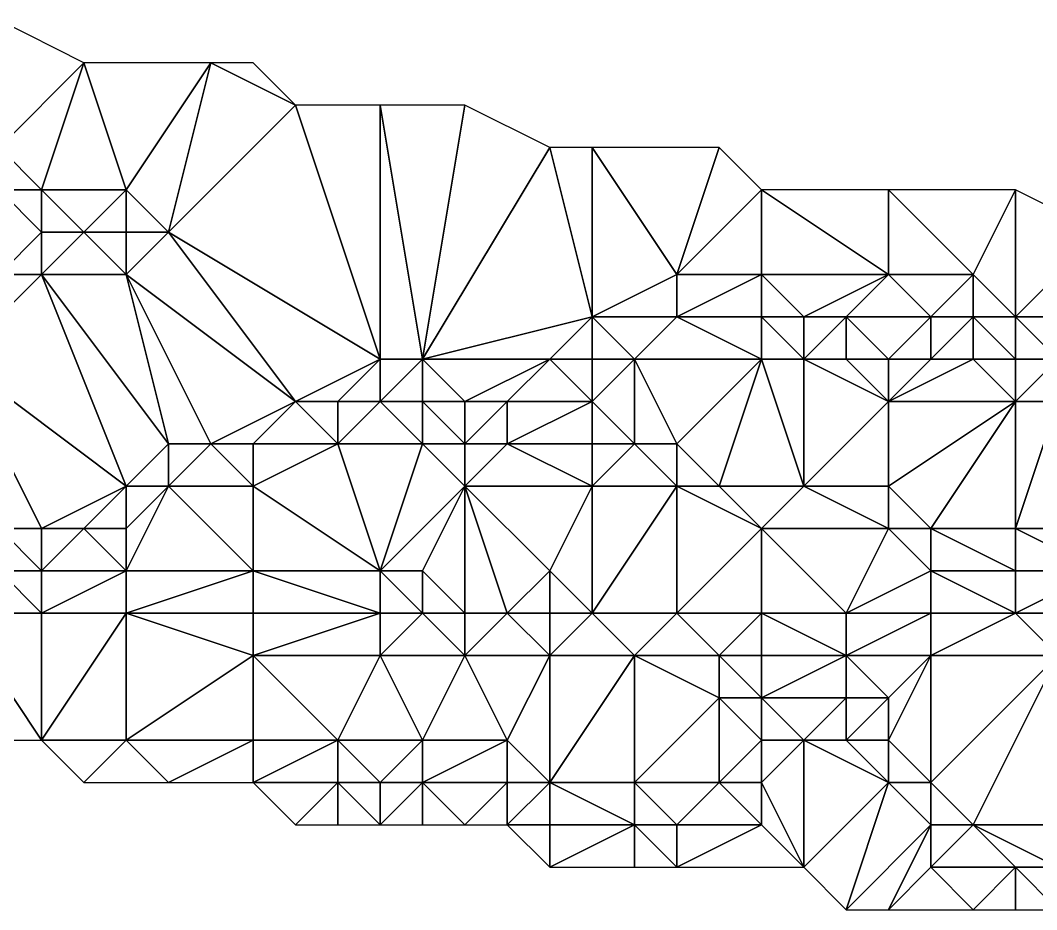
# Model space of a CAD drawing. Extents: x 2717.4 to 2787.5, y 1162.3 to 1174.9.
# Drawn here: x 2737.34 to 2745.5, y 1163.65 to 1170.79 of the extents above; entities that cross this region are included whole.
import ezdxf

# ---------------------------------------------------------------- set-up
doc = ezdxf.new("R2010")
doc.units = 0

msp = doc.modelspace()

# ---------------------------------------------------------------- linework, layer by layer
for points in [[(2737.17, 1170.79, 595.091), (2737.17, 1169.77, 595.069), (2737.85, 1170.45, 595.088)], [(2737.85, 1170.45, 595.088), (2737.17, 1169.77, 595.069), (2737.51, 1169.43, 595.103)], [(2737.51, 1169.43, 595.103), (2738.19, 1169.43, 595.106), (2737.85, 1170.45, 595.088)], [(2737.85, 1170.45, 595.088), (2738.19, 1169.43, 595.106), (2738.87, 1170.45, 595.117)], [(2738.87, 1170.45, 595.117), (2738.19, 1169.43, 595.106), (2738.53, 1169.09, 595.113)], [(2738.53, 1169.09, 595.113), (2739.55, 1170.11, 595.131), (2738.87, 1170.45, 595.117)], [(2738.87, 1170.45, 595.117), (2739.55, 1170.11, 595.131), (2739.21, 1170.45, 595.124)], [(2740.23, 1168.07, 595.121), (2739.55, 1170.11, 595.131), (2738.53, 1169.09, 595.113)], [(2740.23, 1170.11, 595.148), (2739.55, 1170.11, 595.131), (2740.23, 1168.07, 595.121)], [(2740.23, 1170.11, 595.148), (2740.23, 1168.07, 595.121), (2740.57, 1168.07, 595.122)], [(2740.23, 1170.11, 595.148), (2740.57, 1168.07, 595.122), (2740.91, 1170.11, 595.197)], [(2740.91, 1170.11, 595.197), (2740.57, 1168.07, 595.122), (2741.59, 1169.77, 595.206)], [(2737.51, 1169.43, 595.103), (2737.17, 1169.77, 595.069), (2737.17, 1169.43, 594.765)], [(2741.59, 1169.77, 595.206), (2740.57, 1168.07, 595.122), (2741.93, 1168.41, 595.114)], [(2741.93, 1169.77, 595.192), (2741.59, 1169.77, 595.206), (2741.93, 1168.41, 595.114)], [(2741.93, 1169.77, 595.192), (2742.61, 1168.75, 595.223), (2742.95, 1169.77, 595.246)], [(2741.93, 1168.41, 595.114), (2742.61, 1168.75, 595.223), (2741.93, 1169.77, 595.192)], [(2742.95, 1169.77, 595.246), (2742.61, 1168.75, 595.223), (2743.29, 1169.43, 595.255)], [(2737.51, 1169.43, 595.103), (2737.17, 1169.43, 594.765), (2737.51, 1169.09, 594.765)], [(2737.17, 1169.43, 594.765), (2737.17, 1168.75, 594.76), (2737.51, 1169.09, 594.765)], [(2737.85, 1169.09, 595.128), (2738.19, 1169.43, 595.106), (2737.51, 1169.43, 595.103)], [(2737.85, 1169.09, 595.128), (2737.51, 1169.43, 595.103), (2737.51, 1169.09, 594.765)], [(2738.19, 1169.09, 594.784), (2738.19, 1169.43, 595.106), (2737.85, 1169.09, 595.128)], [(2738.53, 1169.09, 595.113), (2738.19, 1169.43, 595.106), (2738.19, 1169.09, 594.784)], [(2743.29, 1169.43, 595.255), (2742.61, 1168.75, 595.223), (2743.29, 1168.75, 595.25)], [(2743.29, 1169.43, 595.255), (2743.29, 1168.75, 595.25), (2744.31, 1168.75, 595.285)], [(2743.29, 1169.43, 595.255), (2744.31, 1168.75, 595.285), (2744.31, 1169.43, 595.286)], [(2744.31, 1169.43, 595.286), (2744.31, 1168.75, 595.285), (2744.99, 1168.75, 595.312)], [(2744.31, 1169.43, 595.286), (2744.99, 1168.75, 595.312), (2745.33, 1169.43, 595.329)], [(2745.33, 1169.43, 595.329), (2744.99, 1168.75, 595.312), (2745.33, 1168.41, 595.349)], [(2745.33, 1169.43, 595.329), (2745.33, 1168.41, 595.349), (2746.01, 1169.09, 595.338)], [(2737.51, 1169.09, 594.765), (2737.17, 1168.75, 594.76), (2737.51, 1168.75, 595.099)], [(2737.85, 1169.09, 595.128), (2737.51, 1168.75, 595.099), (2738.19, 1168.75, 595.11)], [(2737.51, 1169.09, 594.765), (2737.51, 1168.75, 595.099), (2737.85, 1169.09, 595.128)], [(2737.85, 1169.09, 595.128), (2738.19, 1168.75, 595.11), (2738.19, 1169.09, 594.784)], [(2738.19, 1169.09, 594.784), (2738.19, 1168.75, 595.11), (2738.53, 1169.09, 595.113)], [(2738.19, 1168.75, 595.11), (2739.55, 1167.73, 595.107), (2738.53, 1169.09, 595.113)], [(2738.53, 1169.09, 595.113), (2739.55, 1167.73, 595.107), (2740.23, 1168.07, 595.121)], [(2745.33, 1168.41, 595.349), (2745.67, 1168.41, 594.887), (2746.01, 1169.09, 595.338)], [(2736.83, 1168.07, 595.058), (2738.19, 1167.05, 595.058), (2737.51, 1168.75, 595.099)], [(2737.51, 1168.75, 595.099), (2737.17, 1168.75, 594.76), (2736.83, 1168.07, 595.058)], [(2738.19, 1167.05, 595.058), (2738.53, 1167.39, 595.087), (2737.51, 1168.75, 595.099)], [(2737.51, 1168.75, 595.099), (2738.53, 1167.39, 595.087), (2738.19, 1168.75, 595.11)], [(2738.53, 1167.39, 595.087), (2738.87, 1167.39, 595.102), (2738.19, 1168.75, 595.11)], [(2738.19, 1168.75, 595.11), (2738.87, 1167.39, 595.102), (2739.55, 1167.73, 595.107)], [(2742.61, 1168.41, 595.128), (2742.61, 1168.75, 595.223), (2741.93, 1168.41, 595.114)], [(2743.29, 1168.75, 595.25), (2742.61, 1168.75, 595.223), (2742.61, 1168.41, 595.128)], [(2743.29, 1168.75, 595.25), (2742.61, 1168.41, 595.128), (2743.29, 1168.41, 595.121)], [(2743.63, 1168.41, 595.283), (2743.29, 1168.75, 595.25), (2743.29, 1168.41, 595.121)], [(2744.31, 1168.75, 595.285), (2743.29, 1168.75, 595.25), (2743.63, 1168.41, 595.283)], [(2744.31, 1168.75, 595.285), (2743.63, 1168.41, 595.283), (2743.97, 1168.41, 594.856)], [(2744.31, 1168.75, 595.285), (2743.97, 1168.41, 594.856), (2744.65, 1168.41, 594.852)], [(2744.99, 1168.75, 595.312), (2744.31, 1168.75, 595.285), (2744.65, 1168.41, 594.852)], [(2744.99, 1168.75, 595.312), (2744.65, 1168.41, 594.852), (2744.99, 1168.41, 594.85)], [(2745.33, 1168.41, 595.349), (2744.99, 1168.75, 595.312), (2744.99, 1168.41, 594.85)], [(2740.57, 1168.07, 595.122), (2741.59, 1168.07, 595.123), (2741.93, 1168.41, 595.114)], [(2741.59, 1168.07, 595.123), (2741.93, 1168.07, 596.704), (2741.93, 1168.41, 595.114)], [(2741.93, 1168.41, 595.114), (2741.93, 1168.07, 596.704), (2742.27, 1168.07, 596.712)], [(2742.27, 1168.07, 596.712), (2742.61, 1168.41, 595.128), (2741.93, 1168.41, 595.114)], [(2743.29, 1168.07, 596.737), (2742.61, 1168.41, 595.128), (2742.27, 1168.07, 596.712)], [(2743.29, 1168.41, 595.121), (2742.61, 1168.41, 595.128), (2743.29, 1168.07, 596.737)], [(2743.29, 1168.41, 595.121), (2743.29, 1168.07, 596.737), (2743.63, 1168.07, 596.745)], [(2743.63, 1168.07, 596.745), (2743.63, 1168.41, 595.283), (2743.29, 1168.41, 595.121)], [(2743.97, 1168.41, 594.856), (2743.63, 1168.41, 595.283), (2743.63, 1168.07, 596.745)], [(2743.97, 1168.07, 594.854), (2743.97, 1168.41, 594.856), (2743.63, 1168.07, 596.745)], [(2743.97, 1168.41, 594.856), (2744.31, 1168.07, 594.851), (2744.65, 1168.41, 594.852)], [(2743.97, 1168.07, 594.854), (2744.31, 1168.07, 594.851), (2743.97, 1168.41, 594.856)], [(2744.65, 1168.41, 594.852), (2744.31, 1168.07, 594.851), (2744.65, 1168.07, 595.004)], [(2744.99, 1168.41, 594.85), (2744.65, 1168.07, 595.004), (2744.99, 1168.07, 596.778)], [(2744.99, 1168.41, 594.85), (2744.65, 1168.41, 594.852), (2744.65, 1168.07, 595.004)], [(2744.99, 1168.07, 596.778), (2745.33, 1168.07, 594.861), (2744.99, 1168.41, 594.85)], [(2745.33, 1168.07, 594.861), (2745.33, 1168.41, 595.349), (2744.99, 1168.41, 594.85)], [(2745.67, 1168.07, 594.866), (2745.33, 1168.41, 595.349), (2745.33, 1168.07, 594.861)], [(2745.67, 1168.07, 594.866), (2745.67, 1168.41, 594.887), (2745.33, 1168.41, 595.349)], [(2736.83, 1168.07, 595.058), (2737.51, 1166.71, 595.064), (2738.19, 1167.05, 595.058)], [(2737.17, 1166.71, 595.048), (2737.51, 1166.71, 595.064), (2736.83, 1168.07, 595.058)], [(2739.55, 1167.73, 595.107), (2739.89, 1167.73, 595.131), (2740.23, 1168.07, 595.121)], [(2740.23, 1168.07, 595.121), (2739.89, 1167.73, 595.131), (2740.23, 1167.73, 596.665)], [(2740.57, 1168.07, 595.122), (2740.23, 1168.07, 595.121), (2740.23, 1167.73, 596.665)], [(2740.57, 1168.07, 595.122), (2740.23, 1167.73, 596.665), (2740.57, 1167.73, 596.672)], [(2740.57, 1167.73, 596.672), (2740.91, 1167.73, 596.68), (2740.57, 1168.07, 595.122)], [(2740.91, 1167.73, 596.68), (2741.59, 1168.07, 595.123), (2740.57, 1168.07, 595.122)], [(2740.91, 1167.73, 596.68), (2741.25, 1167.73, 596.689), (2741.59, 1168.07, 595.123)], [(2741.59, 1168.07, 595.123), (2741.25, 1167.73, 596.689), (2741.93, 1167.73, 596.705)], [(2741.59, 1168.07, 595.123), (2741.93, 1167.73, 596.705), (2741.93, 1168.07, 596.704)], [(2741.93, 1168.07, 596.704), (2741.93, 1167.73, 596.705), (2742.27, 1168.07, 596.712)], [(2741.93, 1167.73, 596.705), (2742.27, 1167.39, 596.715), (2742.27, 1168.07, 596.712)], [(2742.27, 1168.07, 596.712), (2742.61, 1167.39, 596.723), (2743.29, 1168.07, 596.737)], [(2742.27, 1168.07, 596.712), (2742.27, 1167.39, 596.715), (2742.61, 1167.39, 596.723)], [(2743.29, 1168.07, 596.737), (2742.61, 1167.39, 596.723), (2742.95, 1167.05, 596.737)], [(2742.95, 1167.05, 596.737), (2743.63, 1167.05, 596.749), (2743.29, 1168.07, 596.737)], [(2743.29, 1168.07, 596.737), (2743.63, 1167.05, 596.749), (2743.63, 1168.07, 596.745)], [(2743.63, 1168.07, 596.745), (2744.31, 1167.73, 596.763), (2743.97, 1168.07, 594.854)], [(2743.63, 1168.07, 596.745), (2743.63, 1167.05, 596.749), (2744.31, 1167.73, 596.763)], [(2744.31, 1167.73, 596.763), (2744.31, 1168.07, 594.851), (2743.97, 1168.07, 594.854)], [(2744.99, 1168.07, 596.778), (2744.65, 1168.07, 595.004), (2744.31, 1167.73, 596.763)], [(2744.65, 1168.07, 595.004), (2744.31, 1168.07, 594.851), (2744.31, 1167.73, 596.763)], [(2744.99, 1168.07, 596.778), (2744.31, 1167.73, 596.763), (2745.33, 1167.73, 596.787)], [(2744.99, 1168.07, 596.778), (2745.33, 1167.73, 596.787), (2745.33, 1168.07, 594.861)], [(2745.33, 1167.73, 596.787), (2745.67, 1168.07, 594.866), (2745.33, 1168.07, 594.861)], [(2745.33, 1167.73, 596.787), (2745.67, 1167.73, 596.796), (2745.67, 1168.07, 594.866)], [(2739.55, 1167.73, 595.107), (2738.87, 1167.39, 595.102), (2739.21, 1167.39, 595.294)], [(2739.55, 1167.73, 595.107), (2739.21, 1167.39, 595.294), (2739.89, 1167.39, 595.328)], [(2739.89, 1167.39, 595.328), (2739.89, 1167.73, 595.131), (2739.55, 1167.73, 595.107)], [(2740.23, 1167.73, 596.665), (2739.89, 1167.39, 595.328), (2740.57, 1167.39, 595.328)], [(2740.23, 1167.73, 596.665), (2739.89, 1167.73, 595.131), (2739.89, 1167.39, 595.328)], [(2740.57, 1167.73, 596.672), (2740.23, 1167.73, 596.665), (2740.57, 1167.39, 595.328)], [(2740.57, 1167.39, 595.328), (2740.91, 1167.39, 596.689), (2740.57, 1167.73, 596.672)], [(2740.91, 1167.39, 596.689), (2740.91, 1167.73, 596.68), (2740.57, 1167.73, 596.672)], [(2740.91, 1167.39, 596.689), (2741.25, 1167.73, 596.689), (2740.91, 1167.73, 596.68)], [(2740.91, 1167.39, 596.689), (2741.25, 1167.39, 596.695), (2741.25, 1167.73, 596.689)], [(2741.25, 1167.73, 596.689), (2741.25, 1167.39, 596.695), (2741.93, 1167.73, 596.705)], [(2741.25, 1167.39, 596.695), (2741.93, 1167.39, 596.707), (2741.93, 1167.73, 596.705)], [(2741.93, 1167.73, 596.705), (2741.93, 1167.39, 596.707), (2742.27, 1167.39, 596.715)], [(2743.63, 1167.05, 596.749), (2744.31, 1167.05, 596.765), (2744.31, 1167.73, 596.763)], [(2744.31, 1167.73, 596.763), (2744.31, 1167.05, 596.765), (2745.33, 1167.73, 596.787)], [(2745.33, 1167.73, 596.787), (2744.31, 1167.05, 596.765), (2744.65, 1166.71, 596.78)], [(2745.33, 1167.73, 596.787), (2744.65, 1166.71, 596.78), (2745.33, 1166.71, 596.791)], [(2745.33, 1166.71, 596.791), (2746.01, 1166.71, 596.808), (2745.67, 1167.73, 596.796)], [(2745.33, 1166.71, 596.791), (2745.67, 1167.73, 596.796), (2745.33, 1167.73, 596.787)], [(2738.53, 1167.05, 595.288), (2738.53, 1167.39, 595.087), (2738.19, 1167.05, 595.058)], [(2738.53, 1167.05, 595.288), (2738.87, 1167.39, 595.102), (2738.53, 1167.39, 595.087)], [(2739.21, 1167.05, 595.293), (2738.87, 1167.39, 595.102), (2738.53, 1167.05, 595.288)], [(2739.21, 1167.39, 595.294), (2738.87, 1167.39, 595.102), (2739.21, 1167.05, 595.293)], [(2739.21, 1167.05, 595.293), (2740.23, 1166.37, 595.312), (2739.89, 1167.39, 595.328)], [(2739.89, 1167.39, 595.328), (2739.21, 1167.39, 595.294), (2739.21, 1167.05, 595.293)], [(2739.89, 1167.39, 595.328), (2740.23, 1166.37, 595.312), (2740.57, 1167.39, 595.328)], [(2740.57, 1167.39, 595.328), (2740.23, 1166.37, 595.312), (2740.91, 1167.05, 595.336)], [(2740.57, 1167.39, 595.328), (2740.91, 1167.05, 595.336), (2740.91, 1167.39, 596.689)], [(2740.91, 1167.05, 595.336), (2741.25, 1167.39, 596.695), (2740.91, 1167.39, 596.689)], [(2740.91, 1167.05, 595.336), (2741.93, 1167.05, 595.339), (2741.25, 1167.39, 596.695)], [(2741.93, 1167.05, 595.339), (2741.93, 1167.39, 596.707), (2741.25, 1167.39, 596.695)], [(2742.27, 1167.39, 596.715), (2741.93, 1167.05, 595.339), (2742.61, 1167.05, 595.339)], [(2742.27, 1167.39, 596.715), (2741.93, 1167.39, 596.707), (2741.93, 1167.05, 595.339)], [(2742.61, 1167.39, 596.723), (2742.27, 1167.39, 596.715), (2742.61, 1167.05, 595.339)], [(2742.95, 1167.05, 596.737), (2742.61, 1167.39, 596.723), (2742.61, 1167.05, 595.339)], [(2738.19, 1167.05, 595.058), (2737.51, 1166.71, 595.064), (2737.85, 1166.71, 595.276)], [(2737.85, 1166.71, 595.276), (2738.19, 1166.71, 595.283), (2738.19, 1167.05, 595.058)], [(2738.53, 1167.05, 595.288), (2738.19, 1166.71, 595.283), (2738.19, 1166.37, 595.276)], [(2739.21, 1166.37, 595.292), (2738.53, 1167.05, 595.288), (2738.19, 1166.37, 595.276)], [(2738.19, 1167.05, 595.058), (2738.19, 1166.71, 595.283), (2738.53, 1167.05, 595.288)], [(2739.21, 1167.05, 595.293), (2738.53, 1167.05, 595.288), (2739.21, 1166.37, 595.292)], [(2739.21, 1167.05, 595.293), (2739.21, 1166.37, 595.292), (2740.23, 1166.37, 595.312)], [(2740.23, 1166.37, 595.312), (2740.57, 1166.37, 595.318), (2740.91, 1167.05, 595.336)], [(2740.91, 1167.05, 595.336), (2740.57, 1166.37, 595.318), (2740.91, 1166.03, 595.324)], [(2740.91, 1167.05, 595.336), (2740.91, 1166.03, 595.324), (2741.25, 1166.03, 595.326)], [(2740.91, 1167.05, 595.336), (2741.59, 1166.37, 595.322), (2741.93, 1167.05, 595.339)], [(2741.25, 1166.03, 595.326), (2741.59, 1166.37, 595.322), (2740.91, 1167.05, 595.336)], [(2741.93, 1167.05, 595.339), (2741.59, 1166.37, 595.322), (2741.93, 1166.03, 595.315)], [(2741.93, 1167.05, 595.339), (2741.93, 1166.03, 595.315), (2742.61, 1167.05, 595.339)], [(2741.93, 1166.03, 595.315), (2742.61, 1166.03, 595.311), (2742.61, 1167.05, 595.339)], [(2742.61, 1167.05, 595.339), (2743.29, 1166.71, 595.335), (2742.95, 1167.05, 596.737)], [(2742.61, 1167.05, 595.339), (2742.61, 1166.03, 595.311), (2743.29, 1166.71, 595.335)], [(2743.29, 1166.71, 595.335), (2743.63, 1167.05, 596.749), (2742.95, 1167.05, 596.737)], [(2743.29, 1166.71, 595.335), (2744.31, 1166.71, 595.329), (2743.63, 1167.05, 596.749)], [(2744.31, 1166.71, 595.329), (2744.31, 1167.05, 596.765), (2743.63, 1167.05, 596.749)], [(2744.65, 1166.71, 596.78), (2744.31, 1167.05, 596.765), (2744.31, 1166.71, 595.329)], [(2737.51, 1166.37, 595.277), (2737.51, 1166.71, 595.064), (2737.17, 1166.71, 595.048)], [(2737.17, 1166.37, 595.274), (2737.51, 1166.37, 595.277), (2737.17, 1166.71, 595.048)], [(2737.85, 1166.71, 595.276), (2737.51, 1166.37, 595.277), (2738.19, 1166.37, 595.276)], [(2737.85, 1166.71, 595.276), (2737.51, 1166.71, 595.064), (2737.51, 1166.37, 595.277)], [(2738.19, 1166.37, 595.276), (2738.19, 1166.71, 595.283), (2737.85, 1166.71, 595.276)], [(2742.61, 1166.03, 595.311), (2743.29, 1166.03, 595.312), (2743.29, 1166.71, 595.335)], [(2743.29, 1166.71, 595.335), (2743.97, 1166.03, 595.304), (2744.31, 1166.71, 595.329)], [(2743.29, 1166.03, 595.312), (2743.97, 1166.03, 595.304), (2743.29, 1166.71, 595.335)], [(2744.31, 1166.71, 595.329), (2743.97, 1166.03, 595.304), (2744.65, 1166.37, 595.331)], [(2744.31, 1166.71, 595.329), (2744.65, 1166.37, 595.331), (2744.65, 1166.71, 596.78)], [(2744.65, 1166.71, 596.78), (2745.33, 1166.37, 595.338), (2745.33, 1166.71, 596.791)], [(2744.65, 1166.71, 596.78), (2744.65, 1166.37, 595.331), (2745.33, 1166.37, 595.338)], [(2745.33, 1166.71, 596.791), (2745.33, 1166.37, 595.338), (2746.01, 1166.37, 595.361)], [(2746.01, 1166.37, 595.361), (2746.01, 1166.71, 596.808), (2745.33, 1166.71, 596.791)], [(2736.83, 1166.03, 594.629), (2737.51, 1166.03, 594.646), (2737.17, 1166.37, 595.274)], [(2737.51, 1166.03, 594.646), (2737.51, 1166.37, 595.277), (2737.17, 1166.37, 595.274)], [(2737.51, 1166.03, 594.646), (2738.19, 1166.03, 594.659), (2738.19, 1166.37, 595.276)], [(2738.19, 1166.37, 595.276), (2737.51, 1166.37, 595.277), (2737.51, 1166.03, 594.646)], [(2738.19, 1166.03, 594.659), (2739.21, 1166.37, 595.292), (2738.19, 1166.37, 595.276)], [(2738.19, 1166.03, 594.659), (2739.21, 1166.03, 594.745), (2739.21, 1166.37, 595.292)], [(2739.21, 1166.37, 595.292), (2739.21, 1166.03, 594.745), (2740.23, 1166.03, 594.797)], [(2739.21, 1166.37, 595.292), (2740.23, 1166.03, 594.797), (2740.23, 1166.37, 595.312)], [(2740.57, 1166.03, 594.817), (2740.57, 1166.37, 595.318), (2740.23, 1166.37, 595.312)], [(2740.23, 1166.37, 595.312), (2740.23, 1166.03, 594.797), (2740.57, 1166.03, 594.817)], [(2740.91, 1166.03, 595.324), (2740.57, 1166.37, 595.318), (2740.57, 1166.03, 594.817)], [(2741.59, 1166.03, 594.855), (2741.59, 1166.37, 595.322), (2741.25, 1166.03, 595.326)], [(2741.93, 1166.03, 595.315), (2741.59, 1166.37, 595.322), (2741.59, 1166.03, 594.855)], [(2744.65, 1166.37, 595.331), (2743.97, 1166.03, 595.304), (2744.65, 1166.03, 595.328)], [(2744.65, 1166.37, 595.331), (2745.33, 1166.03, 595.337), (2745.33, 1166.37, 595.338)], [(2744.65, 1166.37, 595.331), (2744.65, 1166.03, 595.328), (2745.33, 1166.03, 595.337)], [(2745.33, 1166.37, 595.338), (2745.33, 1166.03, 595.337), (2746.01, 1166.37, 595.361)], [(2745.33, 1166.03, 595.337), (2746.01, 1166.03, 595.355), (2746.01, 1166.37, 595.361)], [(2737.51, 1165.01, 594.631), (2736.83, 1166.03, 594.629), (2735.81, 1165.01, 594.577)], [(2737.51, 1165.01, 594.631), (2737.51, 1166.03, 594.646), (2736.83, 1166.03, 594.629)], [(2737.51, 1165.01, 594.631), (2738.19, 1166.03, 594.659), (2737.51, 1166.03, 594.646)], [(2737.51, 1165.01, 594.631), (2738.19, 1165.01, 594.639), (2738.19, 1166.03, 594.659)], [(2738.19, 1166.03, 594.659), (2738.19, 1165.01, 594.639), (2739.21, 1165.69, 594.69)], [(2739.21, 1165.69, 594.69), (2739.21, 1166.03, 594.745), (2738.19, 1166.03, 594.659)], [(2740.23, 1166.03, 594.797), (2739.21, 1166.03, 594.745), (2739.21, 1165.69, 594.69)], [(2739.21, 1165.69, 594.69), (2740.23, 1165.69, 594.694), (2740.23, 1166.03, 594.797)], [(2740.57, 1166.03, 594.817), (2740.23, 1165.69, 594.694), (2740.91, 1165.69, 594.673)], [(2740.23, 1166.03, 594.797), (2740.23, 1165.69, 594.694), (2740.57, 1166.03, 594.817)], [(2740.91, 1166.03, 595.324), (2740.57, 1166.03, 594.817), (2740.91, 1165.69, 594.673)], [(2741.25, 1166.03, 595.326), (2740.91, 1166.03, 595.324), (2740.91, 1165.69, 594.673)], [(2740.91, 1165.69, 594.673), (2741.59, 1165.69, 594.729), (2741.25, 1166.03, 595.326)], [(2741.59, 1165.69, 594.729), (2741.59, 1166.03, 594.855), (2741.25, 1166.03, 595.326)], [(2741.59, 1165.69, 594.729), (2742.27, 1165.69, 594.717), (2741.93, 1166.03, 595.315)], [(2741.93, 1166.03, 595.315), (2741.59, 1166.03, 594.855), (2741.59, 1165.69, 594.729)], [(2742.27, 1165.69, 594.717), (2742.61, 1166.03, 595.311), (2741.93, 1166.03, 595.315)], [(2742.27, 1165.69, 594.717), (2742.95, 1165.69, 594.781), (2742.61, 1166.03, 595.311)], [(2742.61, 1166.03, 595.311), (2742.95, 1165.69, 594.781), (2743.29, 1166.03, 595.312)], [(2743.29, 1166.03, 595.312), (2742.95, 1165.69, 594.781), (2743.29, 1165.69, 594.718)], [(2743.97, 1165.69, 594.763), (2743.97, 1166.03, 595.304), (2743.29, 1166.03, 595.312)], [(2743.29, 1165.69, 594.718), (2743.97, 1165.69, 594.763), (2743.29, 1166.03, 595.312)], [(2744.65, 1166.03, 595.328), (2743.97, 1166.03, 595.304), (2743.97, 1165.69, 594.763)], [(2744.65, 1166.03, 595.328), (2743.97, 1165.69, 594.763), (2744.65, 1165.69, 594.803)], [(2745.67, 1165.69, 594.811), (2745.33, 1166.03, 595.337), (2744.65, 1165.69, 594.803)], [(2745.33, 1166.03, 595.337), (2744.65, 1166.03, 595.328), (2744.65, 1165.69, 594.803)], [(2745.67, 1165.69, 594.811), (2746.01, 1166.03, 595.355), (2745.33, 1166.03, 595.337)], [(2739.21, 1165.69, 594.69), (2738.19, 1165.01, 594.639), (2739.21, 1165.01, 594.66)], [(2739.21, 1165.69, 594.69), (2739.21, 1165.01, 594.66), (2739.89, 1165.01, 594.679)], [(2739.89, 1165.01, 594.679), (2740.23, 1165.69, 594.694), (2739.21, 1165.69, 594.69)], [(2740.57, 1165.01, 594.675), (2740.23, 1165.69, 594.694), (2739.89, 1165.01, 594.679)], [(2740.91, 1165.69, 594.673), (2740.23, 1165.69, 594.694), (2740.57, 1165.01, 594.675)], [(2740.91, 1165.69, 594.673), (2740.57, 1165.01, 594.675), (2741.25, 1165.01, 594.689)], [(2740.91, 1165.69, 594.673), (2741.25, 1165.01, 594.689), (2741.59, 1165.69, 594.729)], [(2741.59, 1165.69, 594.729), (2741.25, 1165.01, 594.689), (2741.59, 1164.67, 594.692)], [(2741.59, 1164.67, 594.692), (2742.27, 1164.67, 594.709), (2742.27, 1165.69, 594.717)], [(2741.59, 1165.69, 594.729), (2741.59, 1164.67, 594.692), (2742.27, 1165.69, 594.717)], [(2742.27, 1165.69, 594.717), (2742.95, 1165.35, 594.693), (2742.95, 1165.69, 594.781)], [(2742.27, 1164.67, 594.709), (2742.95, 1165.35, 594.693), (2742.27, 1165.69, 594.717)], [(2743.29, 1165.69, 594.718), (2742.95, 1165.69, 594.781), (2743.29, 1165.35, 594.716)], [(2742.95, 1165.69, 594.781), (2742.95, 1165.35, 594.693), (2743.29, 1165.35, 594.716)], [(2743.29, 1165.35, 594.716), (2743.97, 1165.69, 594.763), (2743.29, 1165.69, 594.718)], [(2743.29, 1165.35, 594.716), (2743.97, 1165.35, 594.762), (2743.97, 1165.69, 594.763)], [(2743.97, 1165.69, 594.763), (2743.97, 1165.35, 594.762), (2744.31, 1165.35, 594.779)], [(2744.65, 1165.69, 594.803), (2743.97, 1165.69, 594.763), (2744.31, 1165.35, 594.779)], [(2744.65, 1165.69, 594.803), (2744.31, 1165.01, 594.771), (2744.65, 1164.67, 594.778)], [(2744.65, 1165.69, 594.803), (2744.31, 1165.35, 594.779), (2744.31, 1165.01, 594.771)], [(2744.65, 1165.69, 594.803), (2744.65, 1164.67, 594.778), (2745.67, 1165.69, 594.811)], [(2744.65, 1164.67, 594.778), (2744.99, 1164.33, 594.783), (2745.67, 1165.69, 594.811)], [(2744.99, 1164.33, 594.783), (2746.35, 1164.33, 594.802), (2745.67, 1165.69, 594.811)], [(2742.95, 1164.67, 594.7), (2742.95, 1165.35, 594.693), (2742.27, 1164.67, 594.709)], [(2743.29, 1165.01, 594.713), (2742.95, 1165.35, 594.693), (2742.95, 1164.67, 594.7)], [(2743.29, 1165.35, 594.716), (2742.95, 1165.35, 594.693), (2743.29, 1165.01, 594.713)], [(2743.29, 1165.35, 594.716), (2743.29, 1165.01, 594.713), (2743.63, 1165.01, 596.908)], [(2743.63, 1165.01, 596.908), (2743.97, 1165.35, 594.762), (2743.29, 1165.35, 594.716)], [(2743.97, 1165.01, 596.807), (2743.97, 1165.35, 594.762), (2743.63, 1165.01, 596.908)], [(2744.31, 1165.01, 594.771), (2744.31, 1165.35, 594.779), (2743.97, 1165.01, 596.807)], [(2744.31, 1165.35, 594.779), (2743.97, 1165.35, 594.762), (2743.97, 1165.01, 596.807)], [(2737.85, 1164.67, 594.991), (2738.19, 1165.01, 594.639), (2737.51, 1165.01, 594.631)], [(2737.85, 1164.67, 594.991), (2738.53, 1164.67, 595.017), (2738.19, 1165.01, 594.639)], [(2738.19, 1165.01, 594.639), (2738.53, 1164.67, 595.017), (2739.21, 1165.01, 594.66)], [(2739.21, 1165.01, 594.66), (2738.53, 1164.67, 595.017), (2739.21, 1164.67, 595.071)], [(2739.89, 1164.67, 595.091), (2739.89, 1165.01, 594.679), (2739.21, 1164.67, 595.071)], [(2739.89, 1165.01, 594.679), (2739.21, 1165.01, 594.66), (2739.21, 1164.67, 595.071)], [(2740.23, 1164.67, 594.675), (2739.89, 1165.01, 594.679), (2739.89, 1164.67, 595.091)], [(2740.23, 1164.67, 594.675), (2740.57, 1165.01, 594.675), (2739.89, 1165.01, 594.679)], [(2740.57, 1164.67, 595.069), (2740.57, 1165.01, 594.675), (2740.23, 1164.67, 594.675)], [(2741.25, 1165.01, 594.689), (2740.57, 1164.67, 595.069), (2741.25, 1164.67, 595.088)], [(2741.25, 1165.01, 594.689), (2740.57, 1165.01, 594.675), (2740.57, 1164.67, 595.069)], [(2741.59, 1164.67, 594.692), (2741.25, 1165.01, 594.689), (2741.25, 1164.67, 595.088)], [(2743.29, 1164.67, 596.911), (2743.29, 1165.01, 594.713), (2742.95, 1164.67, 594.7)], [(2743.63, 1165.01, 596.908), (2743.29, 1164.67, 596.911), (2743.63, 1163.99, 596.609)], [(2743.63, 1165.01, 596.908), (2743.29, 1165.01, 594.713), (2743.29, 1164.67, 596.911)], [(2743.63, 1163.99, 596.609), (2744.31, 1164.67, 596.618), (2743.63, 1165.01, 596.908)], [(2744.31, 1164.67, 596.618), (2743.97, 1165.01, 596.807), (2743.63, 1165.01, 596.908)], [(2744.31, 1165.01, 594.771), (2743.97, 1165.01, 596.807), (2744.31, 1164.67, 596.618)], [(2744.65, 1164.67, 594.778), (2744.31, 1165.01, 594.771), (2744.31, 1164.67, 596.618)], [(2739.55, 1164.33, 595.285), (2739.89, 1164.67, 595.091), (2739.21, 1164.67, 595.071)], [(2739.55, 1164.33, 595.285), (2739.89, 1164.33, 595.276), (2739.89, 1164.67, 595.091)], [(2739.89, 1164.67, 595.091), (2739.89, 1164.33, 595.276), (2740.23, 1164.33, 595.727)], [(2740.23, 1164.67, 594.675), (2739.89, 1164.67, 595.091), (2740.23, 1164.33, 595.727)], [(2740.23, 1164.33, 595.727), (2740.57, 1164.67, 595.069), (2740.23, 1164.67, 594.675)], [(2740.23, 1164.33, 595.727), (2740.57, 1164.33, 595.271), (2740.57, 1164.67, 595.069)], [(2741.25, 1164.67, 595.088), (2740.57, 1164.67, 595.069), (2740.91, 1164.33, 595.094)], [(2740.57, 1164.67, 595.069), (2740.57, 1164.33, 595.271), (2740.91, 1164.33, 595.094)], [(2741.25, 1164.33, 595.067), (2741.25, 1164.67, 595.088), (2740.91, 1164.33, 595.094)], [(2741.59, 1164.67, 594.692), (2741.25, 1164.67, 595.088), (2741.25, 1164.33, 595.067)], [(2741.25, 1164.33, 595.067), (2741.59, 1164.33, 595.055), (2741.59, 1164.67, 594.692)], [(2742.27, 1164.33, 595.096), (2742.27, 1164.67, 594.709), (2741.59, 1164.67, 594.692)], [(2741.59, 1164.67, 594.692), (2741.59, 1164.33, 595.055), (2742.27, 1164.33, 595.096)], [(2742.61, 1164.33, 597.019), (2742.27, 1164.67, 594.709), (2742.27, 1164.33, 595.096)], [(2742.95, 1164.67, 594.7), (2742.27, 1164.67, 594.709), (2742.61, 1164.33, 597.019)], [(2742.61, 1164.33, 597.019), (2743.29, 1164.33, 596.809), (2742.95, 1164.67, 594.7)], [(2742.95, 1164.67, 594.7), (2743.29, 1164.33, 596.809), (2743.29, 1164.67, 596.911)], [(2743.29, 1164.67, 596.911), (2743.29, 1164.33, 596.809), (2743.63, 1163.99, 596.609)], [(2743.97, 1163.65, 596.4), (2744.31, 1164.67, 596.618), (2743.63, 1163.99, 596.609)], [(2743.97, 1163.65, 596.4), (2744.65, 1164.33, 596.428), (2744.31, 1164.67, 596.618)], [(2744.31, 1164.67, 596.618), (2744.65, 1164.33, 596.428), (2744.65, 1164.67, 594.778)], [(2744.65, 1164.33, 596.428), (2744.99, 1164.33, 594.783), (2744.65, 1164.67, 594.778)], [(2741.59, 1163.99, 595.053), (2741.59, 1164.33, 595.055), (2741.25, 1164.33, 595.067)], [(2741.59, 1163.99, 595.053), (2742.27, 1163.99, 595.085), (2742.27, 1164.33, 595.096)], [(2742.27, 1164.33, 595.096), (2741.59, 1164.33, 595.055), (2741.59, 1163.99, 595.053)], [(2742.61, 1164.33, 597.019), (2742.27, 1164.33, 595.096), (2742.61, 1163.99, 596.917)], [(2742.27, 1164.33, 595.096), (2742.27, 1163.99, 595.085), (2742.61, 1163.99, 596.917)], [(2743.63, 1163.99, 596.609), (2743.29, 1164.33, 596.809), (2742.61, 1163.99, 596.917)], [(2742.61, 1163.99, 596.917), (2743.29, 1164.33, 596.809), (2742.61, 1164.33, 597.019)], [(2743.97, 1163.65, 596.4), (2744.31, 1163.65, 596.295), (2744.65, 1164.33, 596.428)], [(2744.31, 1163.65, 596.295), (2744.65, 1163.99, 596.32), (2744.65, 1164.33, 596.428)], [(2744.99, 1164.33, 594.783), (2744.65, 1163.99, 596.32), (2745.33, 1163.99, 596.103)], [(2744.65, 1164.33, 596.428), (2744.65, 1163.99, 596.32), (2744.99, 1164.33, 594.783)], [(2744.99, 1164.33, 594.783), (2745.67, 1163.99, 595.125), (2746.35, 1164.33, 594.802)], [(2745.33, 1163.99, 596.103), (2745.67, 1163.99, 595.125), (2744.99, 1164.33, 594.783)], [(2744.31, 1163.65, 596.295), (2744.99, 1163.65, 596.132), (2744.65, 1163.99, 596.32)], [(2744.65, 1163.99, 596.32), (2744.99, 1163.65, 596.132), (2745.33, 1163.99, 596.103)], [(2745.33, 1163.99, 596.103), (2744.99, 1163.65, 596.132), (2745.33, 1163.65, 595.893)], [(2745.33, 1163.99, 596.103), (2745.33, 1163.65, 595.893), (2745.67, 1163.65, 595.996)], [(2745.67, 1163.65, 595.996), (2745.67, 1163.99, 595.125), (2745.33, 1163.99, 596.103)]]:
    msp.add_3dface(points)

doc.saveas('drawing.dxf')
